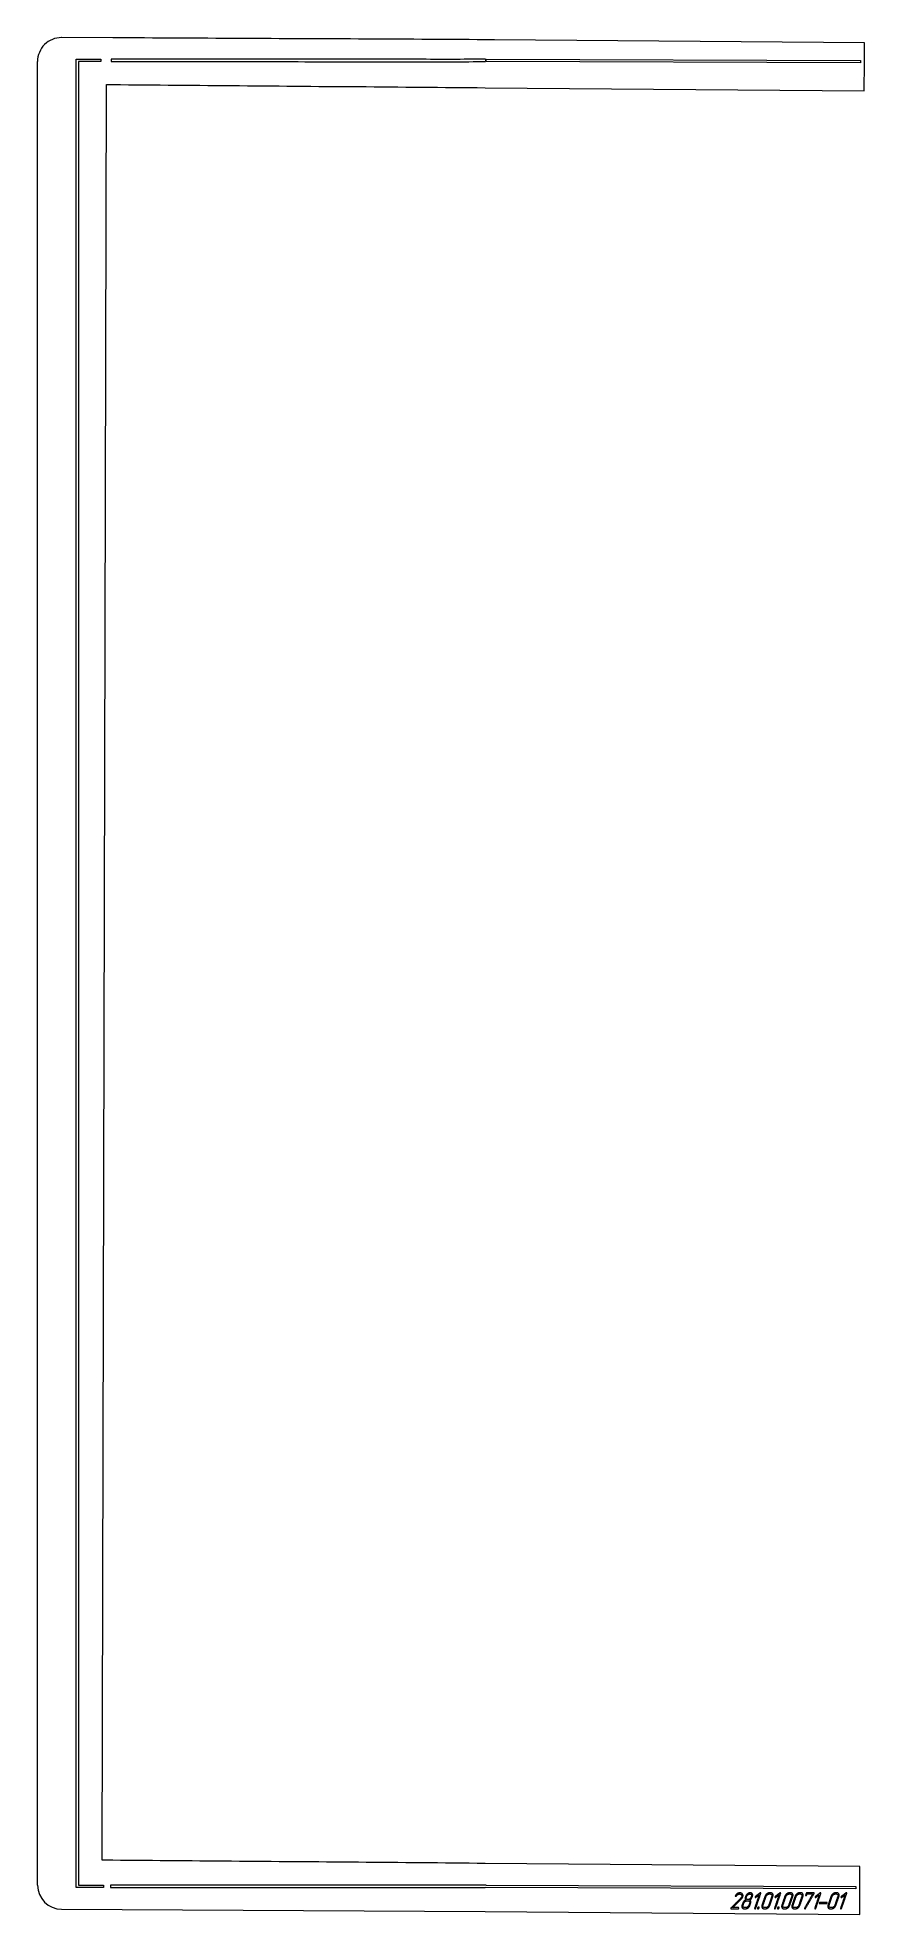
# Model space of a CAD drawing. Header units: millimetres. Extents: x 26 to 1060, y -4 to 2343.
import ezdxf

# ---------------------------------------------------------------- set-up
doc = ezdxf.new("R2010")
doc.units = ezdxf.units.MM
doc.linetypes.add('K5LT_BASIC', pattern=[0])
doc.layers.add('Engraving', color=7, linetype='Continuous')

msp = doc.modelspace()

# ---------------------------------------------------------------- linework, layer by layer
at = {"color": 143, "linetype": 'K5LT_BASIC', "lineweight": 15, "true_color": 0x33acca}
for p, q in [((120, 2342.5), (56.2, 2342.8)), ((129.9, 2342.4), (120, 2342.5)), ((120, 2342.5), (120, 2342.5)), ((130.1, 2342.4), (129.9, 2342.4)), ((129.9, 2342.4), (129.9, 2342.4)), ((139.8, 2342.4), (130.1, 2342.4)), ((149.7, 2342.3), (139.8, 2342.4)), ((139.8, 2342.4), (139.8, 2342.4)), ((149.7, 2342.3), (149.7, 2342.3)), ((159.6, 2342.3), (149.7, 2342.3)), ((169.5, 2342.2), (159.6, 2342.3)), ((159.6, 2342.3), (159.6, 2342.3)), ((169.5, 2342.2), (169.5, 2342.2)), ((179.4, 2342.2), (169.5, 2342.2)), ((189.3, 2342.1), (179.4, 2342.2)), ((179.4, 2342.2), (179.4, 2342.2)), ((189.4, 2342.1), (189.3, 2342.1)), ((199.2, 2342.1), (189.4, 2342.1)), ((199.3, 2342.1), (199.2, 2342.1)), ((209.1, 2342), (199.3, 2342.1)), ((209.2, 2342), (209.1, 2342)), ((219, 2342), (209.2, 2342)), ((219.1, 2342), (219, 2342)), ((228.9, 2341.9), (219.1, 2342)), ((229, 2341.9), (228.9, 2341.9)), ((238.8, 2341.9), (229, 2341.9)), ((238.9, 2341.9), (238.8, 2341.9)), ((248.7, 2341.8), (238.9, 2341.9)), ((248.8, 2341.8), (248.7, 2341.8)), ((258.6, 2341.8), (248.8, 2341.8)), ((258.7, 2341.8), (258.6, 2341.8)), ((268.5, 2341.7), (258.7, 2341.8)), ((268.6, 2341.7), (268.5, 2341.7)), ((278.4, 2341.7), (268.6, 2341.7)), ((278.5, 2341.7), (278.4, 2341.7)), ((288.3, 2341.6), (278.5, 2341.7)), ((288.4, 2341.6), (288.3, 2341.6)), ((298.2, 2341.6), (288.4, 2341.6)), ((298.3, 2341.6), (298.2, 2341.6)), ((308.1, 2341.5), (298.3, 2341.6)), ((308.2, 2341.5), (308.1, 2341.5)), ((318, 2341.5), (308.2, 2341.5)), ((318.1, 2341.5), (318, 2341.5)), ((327.9, 2341.4), (318.1, 2341.5)), ((328, 2341.4), (327.9, 2341.4)), ((337.8, 2341.4), (328, 2341.4)), ((337.9, 2341.4), (337.8, 2341.4)), ((347.7, 2341.3), (337.9, 2341.4)), ((347.8, 2341.3), (347.7, 2341.3)), ((357.6, 2341.3), (347.8, 2341.3)), ((357.7, 2341.3), (357.6, 2341.3)), ((367.5, 2341.2), (357.7, 2341.3)), ((367.6, 2341.2), (367.5, 2341.2)), ((377.5, 2341.2), (367.6, 2341.2)), ((377.5, 2341.2), (377.5, 2341.2)), ((387.4, 2341.1), (377.5, 2341.2)), ((397.3, 2341.1), (387.4, 2341.1)), ((387.4, 2341.1), (387.4, 2341.1)), ((407.2, 2341), (397.3, 2341.1)), ((397.3, 2341.1), (397.3, 2341.1)), ((407.2, 2341), (407.2, 2341)), ((417.1, 2341), (407.2, 2341)), ((427, 2340.9), (417.1, 2341)), ((417.1, 2341), (417.1, 2341)), ((436.9, 2340.9), (427, 2340.9)), ((427, 2340.9), (427, 2340.9)), ((436.9, 2340.9), (436.9, 2340.9)), ((446.8, 2340.8), (436.9, 2340.9)), ((446.8, 2340.8), (446.8, 2340.8)), ((456.7, 2340.8), (446.8, 2340.8)), ((466.6, 2340.7), (456.7, 2340.8)), ((456.7, 2340.8), (456.7, 2340.8)), ((476.5, 2340.7), (466.6, 2340.7)), ((466.6, 2340.7), (466.6, 2340.7)), ((486.4, 2340.6), (476.5, 2340.7)), ((476.5, 2340.7), (476.5, 2340.7)), ((496.3, 2340.6), (486.4, 2340.6)), ((486.4, 2340.6), (486.4, 2340.6)), ((506.2, 2340.5), (496.3, 2340.6)), ((496.3, 2340.6), (496.3, 2340.6)), ((516.1, 2340.5), (506.2, 2340.5)), ((506.2, 2340.5), (506.2, 2340.5)), ((516.1, 2340.5), (516.1, 2340.5)), ((526, 2340.4), (516.1, 2340.5)), ((526, 2340.4), (526, 2340.4)), ((535.9, 2340.3), (526, 2340.4)), ((545.8, 2340.3), (535.9, 2340.3)), ((535.9, 2340.3), (535.9, 2340.3)), ((555.7, 2340.2), (545.8, 2340.3)), ((545.8, 2340.3), (545.8, 2340.3)), ((555.7, 2340.2), (555.7, 2340.2)), ((565.6, 2340.2), (555.7, 2340.2)), ((575.5, 2340.1), (565.6, 2340.2)), ((565.6, 2340.2), (565.6, 2340.2)), ((585.4, 2340.1), (575.5, 2340.1)), ((575.5, 2340.1), (575.5, 2340.1)), ((597.3, 2340), (585.4, 2340.1)), ((585.4, 2340.1), (585.4, 2340.1)), ((1059.6, 2336.2), (597.3, 2340)), ((1059.5, 2311.2), (1059.6, 2336.2)), ((26, 32.1), (26, 2312.8)), ((1059.4, 2276.2), (1059.5, 2311.2)), ((106.7, 63.4), (112.1, 2284)), ((112.1, 2284), (120, 2284)), ((120, 2284), (120, 2284)), ((120, 2284), (129.9, 2283.9)), ((129.9, 2283.9), (129.9, 2283.9)), ((129.9, 2283.9), (139.8, 2283.8)), ((139.8, 2283.8), (149.7, 2283.7)), ((139.8, 2283.8), (139.8, 2283.8)), ((149.7, 2283.7), (159.6, 2283.6)), ((149.7, 2283.7), (149.7, 2283.7)), ((159.6, 2283.6), (159.6, 2283.6)), ((159.6, 2283.6), (169.5, 2283.6)), ((169.5, 2283.6), (169.5, 2283.6)), ((169.5, 2283.6), (179.4, 2283.5)), ((179.4, 2283.5), (179.4, 2283.5)), ((179.4, 2283.5), (189.3, 2283.4)), ((189.3, 2283.4), (189.4, 2283.4)), ((189.4, 2283.4), (199.2, 2283.3)), ((199.2, 2283.3), (199.3, 2283.3)), ((199.3, 2283.3), (209.1, 2283.2)), ((209.1, 2283.2), (209.2, 2283.2)), ((209.2, 2283.2), (219, 2283.2)), ((219, 2283.2), (219.1, 2283.2)), ((219.1, 2283.2), (228.9, 2283.1)), ((228.9, 2283.1), (229, 2283.1)), ((229, 2283.1), (238.8, 2283)), ((238.8, 2283), (238.9, 2283)), ((238.9, 2283), (248.7, 2282.9)), ((248.7, 2282.9), (248.8, 2282.9)), ((248.8, 2282.9), (258.6, 2282.8)), ((258.6, 2282.8), (258.7, 2282.8)), ((258.7, 2282.8), (268.5, 2282.7)), ((268.5, 2282.7), (268.6, 2282.7)), ((268.6, 2282.7), (278.4, 2282.7)), ((278.4, 2282.7), (278.5, 2282.7)), ((278.5, 2282.7), (288.3, 2282.6)), ((288.3, 2282.6), (288.4, 2282.6)), ((288.4, 2282.6), (298.2, 2282.5)), ((298.2, 2282.5), (298.3, 2282.5)), ((298.3, 2282.5), (308.1, 2282.4)), ((308.1, 2282.4), (308.2, 2282.4)), ((308.2, 2282.4), (318, 2282.3)), ((318, 2282.3), (318.1, 2282.3)), ((318.1, 2282.3), (327.9, 2282.3)), ((327.9, 2282.3), (328, 2282.3)), ((328, 2282.3), (337.8, 2282.2)), ((337.8, 2282.2), (337.9, 2282.2)), ((337.9, 2282.2), (347.7, 2282.1)), ((347.7, 2282.1), (347.8, 2282.1)), ((347.8, 2282.1), (357.6, 2282)), ((357.6, 2282), (357.7, 2282)), ((357.7, 2282), (367.5, 2281.9)), ((367.5, 2281.9), (367.6, 2281.9)), ((367.6, 2281.9), (377.5, 2281.8)), ((377.5, 2281.8), (377.5, 2281.8)), ((377.5, 2281.8), (387.4, 2281.8)), ((387.4, 2281.8), (387.4, 2281.8)), ((387.4, 2281.8), (397.3, 2281.7)), ((397.3, 2281.7), (397.3, 2281.7)), ((397.3, 2281.7), (407.2, 2281.6)), ((407.2, 2281.6), (407.2, 2281.6)), ((407.2, 2281.6), (417.1, 2281.5)), ((417.1, 2281.5), (427, 2281.4)), ((417.1, 2281.5), (417.1, 2281.5)), ((427, 2281.4), (427, 2281.4)), ((427, 2281.4), (436.9, 2281.4)), ((436.9, 2281.4), (436.9, 2281.4)), ((436.9, 2281.4), (446.8, 2281.3)), ((446.8, 2281.3), (446.8, 2281.3)), ((446.8, 2281.3), (456.7, 2281.2)), ((456.7, 2281.2), (466.6, 2281.1)), ((456.7, 2281.2), (456.7, 2281.2)), ((466.6, 2281.1), (476.5, 2281)), ((466.6, 2281.1), (466.6, 2281.1)), ((476.5, 2281), (476.5, 2281)), ((476.5, 2281), (486.4, 2280.9)), ((486.4, 2280.9), (486.4, 2280.9)), ((486.4, 2280.9), (496.3, 2280.9)), ((496.3, 2280.9), (496.3, 2280.9)), ((496.3, 2280.9), (506.2, 2280.8)), ((506.2, 2280.8), (506.2, 2280.8)), ((506.2, 2280.8), (516.1, 2280.7)), ((516.1, 2280.7), (516.1, 2280.7)), ((516.1, 2280.7), (526, 2280.6)), ((526, 2280.6), (526, 2280.6)), ((526, 2280.6), (535.9, 2280.5)), ((535.9, 2280.5), (545.8, 2280.5)), ((535.9, 2280.5), (535.9, 2280.5)), ((545.8, 2280.5), (545.8, 2280.5)), ((545.8, 2280.5), (555.7, 2280.4)), ((555.7, 2280.4), (555.7, 2280.4)), ((555.7, 2280.4), (565.6, 2280.3)), ((565.6, 2280.3), (565.6, 2280.3)), ((565.6, 2280.3), (575.5, 2280.2)), ((575.5, 2280.2), (585.4, 2280.1)), ((575.5, 2280.2), (575.5, 2280.2)), ((585.4, 2280.1), (585.4, 2280.1)), ((585.4, 2280.1), (1059.4, 2276.2)), ((120, 63.3), (106.7, 63.4)), ((120, 63.3), (120, 63.3)), ((129.9, 63.2), (120, 63.3)), ((139.8, 63.1), (129.9, 63.2)), ((129.9, 63.2), (129.9, 63.2)), ((139.8, 63.1), (139.8, 63.1)), ((149.7, 63.1), (139.8, 63.1)), ((149.7, 63.1), (149.7, 63.1)), ((159.6, 63), (149.7, 63.1)), ((169.5, 62.9), (159.6, 63)), ((159.6, 63), (159.6, 63)), ((169.5, 62.9), (169.5, 62.9)), ((179.4, 62.8), (169.5, 62.9)), ((179.4, 62.8), (179.4, 62.8)), ((189.3, 62.7), (179.4, 62.8)), ((189.4, 62.7), (189.3, 62.7)), ((199.2, 62.7), (189.4, 62.7)), ((199.3, 62.7), (199.2, 62.7)), ((209.1, 62.6), (199.3, 62.7)), ((209.2, 62.6), (209.1, 62.6)), ((219, 62.5), (209.2, 62.6)), ((219.1, 62.5), (219, 62.5)), ((228.9, 62.4), (219.1, 62.5)), ((229, 62.4), (228.9, 62.4)), ((238.8, 62.3), (229, 62.4)), ((238.9, 62.3), (238.8, 62.3)), ((248.7, 62.2), (238.9, 62.3)), ((248.8, 62.2), (248.7, 62.2)), ((258.6, 62.2), (248.8, 62.2)), ((258.7, 62.2), (258.6, 62.2)), ((268.5, 62.1), (258.7, 62.2)), ((268.6, 62.1), (268.5, 62.1)), ((278.4, 62), (268.6, 62.1)), ((278.5, 62), (278.4, 62)), ((288.3, 61.9), (278.5, 62)), ((288.4, 61.9), (288.3, 61.9)), ((298.2, 61.8), (288.4, 61.9)), ((298.3, 61.8), (298.2, 61.8)), ((308.1, 61.8), (298.3, 61.8)), ((308.2, 61.8), (308.1, 61.8)), ((318, 61.7), (308.2, 61.8)), ((318.1, 61.7), (318, 61.7)), ((327.9, 61.6), (318.1, 61.7)), ((328, 61.6), (327.9, 61.6)), ((337.8, 61.5), (328, 61.6)), ((337.9, 61.5), (337.8, 61.5)), ((347.7, 61.4), (337.9, 61.5)), ((347.8, 61.4), (347.7, 61.4)), ((357.6, 61.3), (347.8, 61.4)), ((357.7, 61.3), (357.6, 61.3)), ((367.5, 61.3), (357.7, 61.3)), ((367.6, 61.3), (367.5, 61.3)), ((377.5, 61.2), (367.6, 61.3)), ((387.4, 61.1), (377.5, 61.2)), ((377.5, 61.2), (377.5, 61.2)), ((387.4, 61.1), (387.4, 61.1)), ((397.3, 61), (387.4, 61.1)), ((407.2, 60.9), (397.3, 61)), ((397.3, 61), (397.3, 61)), ((417.1, 60.9), (407.2, 60.9)), ((407.2, 60.9), (407.2, 60.9)), ((427, 60.8), (417.1, 60.9)), ((417.1, 60.9), (417.1, 60.9)), ((427, 60.8), (427, 60.8)), ((436.9, 60.7), (427, 60.8)), ((446.8, 60.6), (436.9, 60.7)), ((436.9, 60.7), (436.9, 60.7)), ((446.8, 60.6), (446.8, 60.6)), ((456.7, 60.5), (446.8, 60.6)), ((466.6, 60.4), (456.7, 60.5)), ((456.7, 60.5), (456.7, 60.5)), ((476.5, 60.4), (466.6, 60.4)), ((466.6, 60.4), (466.6, 60.4)), ((476.5, 60.4), (476.5, 60.4)), ((486.4, 60.3), (476.5, 60.4)), ((496.3, 60.2), (486.4, 60.3)), ((486.4, 60.3), (486.4, 60.3)), ((496.3, 60.2), (496.3, 60.2)), ((506.2, 60.1), (496.3, 60.2)), ((516.1, 60), (506.2, 60.1)), ((506.2, 60.1), (506.2, 60.1)), ((516.1, 60), (516.1, 60)), ((526, 60), (516.1, 60)), ((526, 60), (526, 60)), ((535.9, 59.9), (526, 60)), ((535.9, 59.9), (535.9, 59.9)), ((545.8, 59.8), (535.9, 59.9)), ((555.7, 59.7), (545.8, 59.8)), ((545.8, 59.8), (545.8, 59.8)), ((555.7, 59.7), (555.7, 59.7)), ((565.6, 59.6), (555.7, 59.7)), ((565.6, 59.6), (565.6, 59.6)), ((575.5, 59.5), (565.6, 59.6)), ((585.4, 59.5), (575.5, 59.5)), ((575.5, 59.5), (575.5, 59.5)), ((1054, 55.6), (585.4, 59.5)), ((585.4, 59.5), (585.4, 59.5)), ((1054, 27.6), (1054, 55.6)), ((1053.9, -4.4), (1054, 27.6)), ((56, 2.1), (585.4, -0.5)), ((585.4, -0.5), (1053.9, -4.4))]:
    msp.add_line(p, q, dxfattribs=at)
for centre, major_axis, ratio, start_param, end_param in [((56, 2312.8), (0, -30), 0.999999, 3.136501, 4.712389), ((56.1, 32.2), (0.1, 30), 1, 1.575663, 3.140832)]:
    msp.add_ellipse(centre, major_axis=major_axis, ratio=ratio, start_param=start_param, end_param=end_param, dxfattribs=at)
at = {"layer": 'Engraving', "color": 143, "linetype": 'K5LT_BASIC', "lineweight": 15, "true_color": 0x33acca}
for p, q in [((74.1, 2315.7), (105, 2315.7)), ((74.1, 29.2), (74.1, 2315.7)), ((77.1, 2312.7), (77.1, 32.2)), ((105, 2312.7), (77.1, 2312.7)), ((105, 2315.7), (105, 2312.7)), ((117.9, 2315.7), (117.9, 2312.7)), ((585.9, 2315.7), (586.1, 2312.7)), ((586.8, 2312.7), (586.8, 2315.7)), ((586.8, 2315.7), (1054.5, 2314.2)), ((1054.5, 2311.2), (586.8, 2312.7)), ((1054.5, 2314.2), (1054.5, 2311.2)), ((108.3, 29.2), (74.1, 29.2)), ((77.1, 32.2), (108.3, 32.2)), ((108.3, 32.2), (108.3, 29.2)), ((117.3, 32.2), (117.3, 29.2)), ((1049, 27.6), (585.5, 29.1)), ((586.9, 32.1), (1049, 30.6)), ((1049, 30.6), (1049, 27.6))]:
    msp.add_line(p, q, dxfattribs=at)
for points, degree, knots in [([(585.9, 2315.7), (557.6, 2315.5), (510.7, 2315.6), (442.9, 2315.6), (384.6, 2315.6), (327.4, 2315.7), (273.5, 2315.7), (204, 2315.7), (152.1, 2315.7), (117.9, 2315.7)], 3, [0, 0, 0, 0, 1.630194, 2.706358, 3.912647, 4.991696, 6.007564, 7.023139, 9, 9, 9, 9]), ([(117.9, 2312.7), (147.7, 2312.7), (197.7, 2312.7), (267.4, 2312.7), (329.3, 2312.7), (390.6, 2312.6), (449.4, 2312.6), (499.9, 2312.6), (544.7, 2312.5), (572.2, 2312.7), (586.1, 2312.7)], 3, [0, 0, 0, 0, 1.913796, 3.199133, 4.467659, 5.877818, 7.130183, 8.23358, 9.109866, 10, 10, 10, 10]), ([(586.9, 32.1), (568.8, 32.1), (541.4, 32.1), (501.8, 32.1), (468.3, 32.1), (433.1, 32.1), (400.6, 32.1), (371.4, 32.1), (343.9, 32.1), (317.5, 32.1), (292.2, 32.1), (269.6, 32.1), (248.7, 32.2), (228.9, 32.2), (209.1, 32.2), (189.3, 32.2), (169.5, 32.2), (145.5, 32.2), (128.1, 32.2), (117.3, 32.2)], 3, [0, 0, 0, 0, 2.197048, 3.332445, 4.800769, 6.269708, 7.605107, 8.740504, 9.80944, 10.944837, 11.946694, 12.881474, 13.682097, 14.482721, 15.283345, 16.0852, 16.88644, 17.687679, 19, 19, 19, 19]), ([(117.3, 29.2), (130.3, 29.2), (150.5, 29.2), (177.2, 29.2), (198.7, 29.2), (225.1, 29.2), (258.1, 29.2), (296.6, 29.1), (338.4, 29.1), (384.1, 29.1), (435.8, 29.1), (486.6, 29.1), (537.2, 29.1), (568.6, 29.1), (585.5, 29.1)], 3, [0, 0, 0, 0, 1.167733, 1.809009, 2.400711, 3.091561, 4.177183, 5.361952, 6.545812, 7.927512, 9.457024, 11.184377, 12.485441, 14, 14, 14, 14]), ([(901.6, 2.7), (897.3, 2.7), (893.1, 2.7), (892.8, 2.7), (892.7, 2.9), (892.6, 3.2), (892.7, 3.5), (892.7, 3.7), (892.9, 3.8), (898.8, 9.7), (904.7, 15.6), (904.9, 15.9), (905.2, 16.2), (905.4, 16.4), (905.6, 16.7), (905.9, 17.2), (906.1, 17.7), (906.6, 19.2), (905.7, 20.2), (905.4, 20.6), (904.8, 20.9), (904.2, 21.2), (903.5, 21.2), (902.5, 21.2), (901.5, 20.6), (900.4, 20.1), (899.5, 18.7), (899.3, 18.5), (899.1, 18.4), (898.9, 18.3), (898.7, 18.3), (898.4, 18.3), (898.2, 18.5), (898.1, 18.7), (898.2, 19), (898.2, 19.1), (898.3, 19.2), (899.5, 21), (901, 21.8), (902.4, 22.6), (903.9, 22.6), (905.9, 22.6), (907.1, 21.2), (908.2, 19.8), (907.6, 17.7), (907.3, 17), (906.9, 16.4), (906.4, 15.7), (905.6, 14.8), (900.3, 9.5), (894.9, 4.1), (898.5, 4.1), (902.1, 4.1), (902.3, 4.1), (902.5, 3.9), (902.6, 3.7), (902.5, 3.4), (902.5, 3.2), (902.2, 2.9), (901.9, 2.7), (901.6, 2.7)], 2, [0, 0, 0, 3.047826, 3.047826, 3.226196, 3.226196, 3.425035, 3.425035, 3.570989, 3.570989, 9.561221, 9.561221, 9.825724, 9.825724, 10.050668, 10.050668, 10.473601, 10.473601, 11.396415, 11.396415, 11.832946, 11.832946, 12.317549, 12.317549, 13.072233, 13.072233, 14.062635, 14.062635, 14.240973, 14.240973, 14.40613, 14.40613, 14.588981, 14.588981, 14.779051, 14.779051, 14.881829, 14.881829, 16.249197, 16.249197, 17.325971, 17.325971, 18.610175, 18.610175, 19.935785, 19.935785, 20.483021, 20.483021, 21.195978, 21.195978, 26.62229, 26.62229, 29.191003, 29.191003, 29.365522, 29.365522, 29.547183, 29.547183, 29.763638, 29.763638, 30, 30, 30]), ([(916.5, 7), (915.9, 5.2), (914.2, 3.9), (912.5, 2.7), (910.8, 2.7), (910.1, 2.7), (909.3, 2.7), (907.7, 2.7), (906.8, 3.9), (905.9, 5.2), (906.5, 7), (907, 8.4), (907.5, 9.8), (907.9, 10.9), (908.8, 11.9), (909.7, 12.9), (911.1, 13.6), (910.6, 14.2), (910.4, 15), (910.3, 15.9), (910.6, 16.9), (910.9, 17.6), (911.1, 18.4), (911.7, 20), (913.4, 21.4), (914.2, 22), (915.1, 22.3), (915.5, 22.4), (915.9, 22.5), (916.1, 22.6), (916.4, 22.6), (916.6, 22.6), (916.8, 22.6), (918.6, 22.6), (919.4, 21.4), (919.9, 20.8), (919.9, 20), (919.9, 19.6), (919.9, 19.2), (919.8, 19), (919.8, 18.8), (919.7, 18.6), (919.6, 18.4), (919.4, 17.6), (919.1, 16.9), (918.8, 15.9), (918.1, 15.1), (917.5, 14.3), (916.4, 13.6), (917.3, 13.1), (917.6, 12.1), (917.9, 11), (917.4, 9.8), (917, 8.4), (916.5, 7)], 2, [0, 0, 0, 1.873598, 1.873598, 3.69261, 3.69261, 4.386884, 4.386884, 5.818535, 5.818535, 7.364988, 7.364988, 8.831065, 8.831065, 10.043454, 10.043454, 11.431214, 11.431214, 12.22177, 12.22177, 13.14885, 13.14885, 13.899491, 13.899491, 15.762312, 15.762312, 16.708293, 16.708293, 17.125443, 17.125443, 17.362221, 17.362221, 17.577677, 17.577677, 19.055802, 19.055802, 19.771228, 19.771228, 20.139764, 20.139764, 20.365597, 20.365597, 20.592941, 20.592941, 21.340886, 21.340886, 22.373032, 22.373032, 23.469845, 23.469845, 24.415003, 24.415003, 25.533412, 25.533412, 27, 27, 27]), ([(915.1, 7), (915.5, 8.4), (916, 9.8), (916.4, 11), (915.9, 11.8), (915.4, 12.6), (914.1, 12.6), (913.4, 12.6), (912.7, 12.6), (911.5, 12.6), (910.4, 11.8), (909.3, 11), (908.9, 9.8), (908.4, 8.4), (908, 7), (907.6, 5.8), (908.1, 5), (908.7, 4.1), (909.8, 4.1), (910.5, 4.1), (911.3, 4.1), (912.4, 4.1), (913.5, 5), (914.7, 5.8), (915.1, 7)], 2, [0, 0, 0, 1.329406, 1.329406, 2.254108, 2.254108, 3.148824, 3.148824, 3.778355, 3.778355, 4.877538, 4.877538, 6.009386, 6.009386, 7.338792, 7.338792, 8.260968, 8.260968, 9.137189, 9.137189, 9.766721, 9.766721, 10.866842, 10.866842, 12, 12, 12]), ([(917.7, 16.9), (918, 17.6), (918.2, 18.3), (918.6, 19.5), (918.1, 20.4), (917.5, 21.2), (916.4, 21.2), (915.2, 21.2), (914.1, 20.4), (912.9, 19.5), (912.5, 18.3), (912.3, 17.6), (912, 16.9), (911.6, 15.7), (912.2, 14.9), (912.7, 14.1), (913.9, 14.1), (915.1, 14.1), (916.2, 14.9), (917.3, 15.7), (917.7, 16.9)], 2, [0, 0, 0, 0.718951, 0.718951, 1.697337, 1.697337, 2.634709, 2.634709, 3.797866, 3.797866, 5.000561, 5.000561, 5.719512, 5.719512, 6.697901, 6.697901, 7.635273, 7.635273, 8.789173, 8.789173, 10, 10, 10]), ([(923.7, 3.4), (923.6, 3.1), (923.3, 2.9), (923.1, 2.7), (922.8, 2.7), (922.6, 2.7), (922.3, 2.9), (922.2, 3), (922.3, 3.4), (925.1, 11.8), (928, 20.2), (925.9, 18.7), (923.9, 17.1), (923.6, 16.9), (923.4, 16.9), (923.1, 16.9), (922.9, 17.1), (922.8, 17.3), (922.9, 17.6), (922.9, 17.8), (923.3, 18.1), (926.1, 20.3), (929, 22.4), (929.2, 22.6), (929.5, 22.6), (929.8, 22.6), (929.9, 22.4), (930.1, 22.2), (930, 21.9), (926.9, 12.7), (923.7, 3.4)], 2, [0, 0, 0, 0.181151, 0.181151, 0.343934, 0.343934, 0.472146, 0.472146, 0.625059, 0.625059, 5.39951, 5.39951, 6.773407, 6.773407, 6.936544, 6.936544, 7.074093, 7.074093, 7.217588, 7.217588, 7.383484, 7.383484, 9.302301, 9.302301, 9.462957, 9.462957, 9.596849, 9.596849, 9.739807, 9.739807, 15, 15, 15]), ([(927.3, 4.8), (927.7, 4.8), (927.9, 4.5), (928.2, 4.2), (928, 3.8), (927.9, 3.4), (927.5, 3), (927.1, 2.7), (926.6, 2.7), (926.1, 2.7), (925.9, 3), (925.8, 3.3), (925.9, 3.8), (926, 4), (926.4, 4.4), (926.8, 4.8), (927.3, 4.8)], 2, [0, 0, 0, 0.855828, 0.855828, 1.74556, 1.74556, 2.805969, 2.805969, 3.96496, 3.96496, 4.876932, 4.876932, 5.801755, 5.801755, 6.76801, 6.76801, 8, 8, 8]), ([(941.4, 7), (940.8, 5.2), (939.1, 4), (937.4, 2.7), (935.6, 2.7), (934.9, 2.7), (934.2, 2.7), (932.6, 2.7), (931.7, 3.9), (930.8, 5.2), (931.4, 7), (933.3, 12.7), (935.3, 18.3), (935.8, 20), (937.5, 21.3), (939.2, 22.6), (941, 22.6), (941.7, 22.6), (942.4, 22.6), (944.2, 22.6), (945, 21.4), (945.8, 20.1), (945.2, 18.3), (943.3, 12.7), (941.4, 7)], 2, [0, 0, 0, 0.846521, 0.846521, 1.674424, 1.674424, 1.989042, 1.989042, 2.637777, 2.637777, 3.338641, 3.338641, 5.996422, 5.996422, 6.83575, 6.83575, 7.667338, 7.667338, 7.981955, 7.981955, 8.645972, 8.645972, 9.342219, 9.342219, 12, 12, 12]), ([(939.9, 7), (941.9, 12.7), (943.8, 18.3), (944.2, 19.5), (943.7, 20.3), (943.1, 21.2), (941.9, 21.2), (941.2, 21.2), (940.5, 21.2), (939.3, 21.2), (938.2, 20.3), (937.1, 19.5), (936.7, 18.3), (934.8, 12.7), (932.8, 7), (932.4, 5.8), (933, 5), (933.6, 4.1), (934.7, 4.1), (935.4, 4.1), (936.1, 4.1), (937.3, 4.1), (938.4, 4.9), (939.5, 5.7), (939.9, 7)], 2, [0, 0, 0, 3.194824, 3.194824, 3.749556, 3.749556, 4.284872, 4.284872, 4.662943, 4.662943, 5.32312, 5.32312, 6.003067, 6.003067, 9.197891, 9.197891, 9.751896, 9.751896, 10.278148, 10.278148, 10.656218, 10.656218, 11.310094, 11.310094, 12, 12, 12]), ([(948.6, 3.4), (948.5, 3.1), (948.2, 2.9), (947.9, 2.7), (947.6, 2.7), (947.5, 2.7), (947.2, 2.9), (947, 3), (947.2, 3.4), (950, 11.8), (952.9, 20.2), (950.8, 18.7), (948.8, 17.1), (948.5, 16.9), (948.2, 16.9), (947.9, 16.9), (947.8, 17.1), (947.6, 17.3), (947.7, 17.6), (947.8, 17.8), (948.1, 18.1), (951, 20.3), (953.8, 22.4), (954.1, 22.6), (954.4, 22.6), (954.7, 22.6), (954.8, 22.4), (955, 22.2), (954.9, 21.9), (951.7, 12.7), (948.6, 3.4)], 2, [0, 0, 0, 0.181151, 0.181151, 0.343934, 0.343934, 0.472146, 0.472146, 0.625059, 0.625059, 5.39951, 5.39951, 6.773407, 6.773407, 6.936544, 6.936544, 7.074093, 7.074093, 7.217588, 7.217588, 7.383484, 7.383484, 9.302301, 9.302301, 9.462957, 9.462957, 9.596849, 9.596849, 9.739807, 9.739807, 15, 15, 15]), ([(952.2, 4.8), (952.6, 4.8), (952.8, 4.5), (953, 4.2), (952.9, 3.8), (952.8, 3.4), (952.4, 3), (952, 2.7), (951.5, 2.7), (951, 2.7), (950.8, 3), (950.6, 3.3), (950.8, 3.8), (950.9, 4), (951.3, 4.4), (951.7, 4.8), (952.2, 4.8)], 2, [0, 0, 0, 0.855828, 0.855828, 1.74556, 1.74556, 2.805969, 2.805969, 3.96496, 3.96496, 4.876932, 4.876932, 5.801755, 5.801755, 6.76801, 6.76801, 8, 8, 8]), ([(966.2, 7), (965.6, 5.2), (964, 4), (962.3, 2.7), (960.5, 2.7), (959.8, 2.7), (959.1, 2.7), (957.5, 2.7), (956.6, 3.9), (955.7, 5.2), (956.3, 7), (958.2, 12.7), (960.1, 18.3), (960.7, 20), (962.4, 21.3), (964.1, 22.6), (965.9, 22.6), (966.6, 22.6), (967.3, 22.6), (969, 22.6), (969.9, 21.4), (970.7, 20.1), (970.1, 18.3), (968.2, 12.7), (966.2, 7)], 2, [0, 0, 0, 0.846521, 0.846521, 1.674424, 1.674424, 1.989042, 1.989042, 2.637777, 2.637777, 3.338641, 3.338641, 5.996422, 5.996422, 6.83575, 6.83575, 7.667338, 7.667338, 7.981955, 7.981955, 8.645972, 8.645972, 9.342219, 9.342219, 12, 12, 12]), ([(964.8, 7), (966.7, 12.7), (968.7, 18.3), (969.1, 19.5), (968.5, 20.3), (968, 21.2), (966.8, 21.2), (966.1, 21.2), (965.4, 21.2), (964.2, 21.2), (963.1, 20.3), (962, 19.5), (961.6, 18.3), (959.6, 12.7), (957.7, 7), (957.3, 5.8), (957.9, 5), (958.5, 4.1), (959.6, 4.1), (960.3, 4.1), (961, 4.1), (962.1, 4.1), (963.3, 4.9), (964.4, 5.7), (964.8, 7)], 2, [0, 0, 0, 3.194824, 3.194824, 3.749556, 3.749556, 4.284872, 4.284872, 4.662943, 4.662943, 5.32312, 5.32312, 6.003067, 6.003067, 9.197891, 9.197891, 9.751896, 9.751896, 10.278148, 10.278148, 10.656218, 10.656218, 11.310094, 11.310094, 12, 12, 12]), ([(978.9, 7), (978.3, 5.2), (976.7, 4), (975, 2.7), (973.2, 2.7), (972.5, 2.7), (971.8, 2.7), (970.2, 2.7), (969.3, 3.9), (968.4, 5.2), (969, 7), (970.9, 12.7), (972.8, 18.3), (973.4, 20), (975.1, 21.3), (976.8, 22.6), (978.6, 22.6), (979.3, 22.6), (980, 22.6), (981.7, 22.6), (982.6, 21.4), (983.4, 20.1), (982.8, 18.3), (980.9, 12.7), (978.9, 7)], 2, [0, 0, 0, 0.846521, 0.846521, 1.674424, 1.674424, 1.989042, 1.989042, 2.637777, 2.637777, 3.338641, 3.338641, 5.996422, 5.996422, 6.83575, 6.83575, 7.667338, 7.667338, 7.981955, 7.981955, 8.645972, 8.645972, 9.342219, 9.342219, 12, 12, 12]), ([(977.5, 7), (979.4, 12.7), (981.4, 18.3), (981.8, 19.5), (981.2, 20.3), (980.7, 21.2), (979.5, 21.2), (978.8, 21.2), (978.1, 21.2), (976.9, 21.2), (975.8, 20.3), (974.7, 19.5), (974.3, 18.3), (972.3, 12.7), (970.4, 7), (970, 5.8), (970.6, 5), (971.2, 4.1), (972.3, 4.1), (973, 4.1), (973.7, 4.1), (974.8, 4.1), (976, 4.9), (977.1, 5.7), (977.5, 7)], 2, [0, 0, 0, 3.194824, 3.194824, 3.749556, 3.749556, 4.284872, 4.284872, 4.662943, 4.662943, 5.32312, 5.32312, 6.003067, 6.003067, 9.197891, 9.197891, 9.751896, 9.751896, 10.278148, 10.278148, 10.656218, 10.656218, 11.310094, 11.310094, 12, 12, 12]), ([(996.6, 21.7), (991.4, 12.5), (986.1, 3.3), (986, 3.2), (985.7, 2.8), (985.4, 2.8), (985.2, 2.7), (985, 2.7), (984.8, 2.9), (984.6, 3.1), (984.7, 3.4), (984.7, 3.5), (984.8, 3.6), (989.8, 12.4), (994.9, 21.2), (991.4, 21.2), (987.9, 21.2), (987.7, 20.5), (987.4, 19.8), (987.3, 19.4), (987.1, 19.2), (986.8, 19.1), (986.5, 19.1), (986.4, 19.1), (986.1, 19.2), (985.9, 19.4), (986, 19.8), (986.4, 20.8), (986.7, 21.9), (987, 22.6), (987.7, 22.6), (992, 22.6), (996.2, 22.6), (996.6, 22.6), (996.7, 22.4), (996.8, 22.2), (996.7, 21.9), (996.7, 21.8), (996.6, 21.7)], 2, [0, 0, 0, 5.953157, 5.953157, 6.113276, 6.113276, 6.251888, 6.251888, 6.390451, 6.390451, 6.541705, 6.541705, 6.59934, 6.59934, 12.273025, 12.273025, 14.212009, 14.212009, 14.627581, 14.627581, 14.815537, 14.815537, 14.984487, 14.984487, 15.117563, 15.117563, 15.276328, 15.276328, 15.902294, 15.902294, 16.260943, 16.260943, 18.649985, 18.649985, 18.79436, 18.79436, 18.934022, 18.934022, 19, 19, 19]), ([(998.9, 3.4), (998.7, 3.1), (998.5, 2.9), (998.2, 2.7), (997.9, 2.7), (997.8, 2.7), (997.5, 2.9), (997.3, 3), (997.4, 3.4), (1000.3, 11.8), (1003.1, 20.2), (1001.1, 18.7), (999.1, 17.1), (998.8, 16.9), (998.5, 16.9), (998.2, 16.9), (998.1, 17.1), (997.9, 17.3), (998, 17.6), (998.1, 17.8), (998.4, 18.1), (1001.2, 20.3), (1004.1, 22.4), (1004.4, 22.6), (1004.6, 22.6), (1004.9, 22.6), (1005.1, 22.4), (1005.2, 22.2), (1005.1, 21.9), (1002, 12.7), (998.9, 3.4)], 2, [0, 0, 0, 0.181151, 0.181151, 0.343934, 0.343934, 0.472146, 0.472146, 0.625059, 0.625059, 5.39951, 5.39951, 6.773407, 6.773407, 6.936544, 6.936544, 7.074093, 7.074093, 7.217588, 7.217588, 7.383484, 7.383484, 9.302301, 9.302301, 9.462957, 9.462957, 9.596849, 9.596849, 9.739807, 9.739807, 15, 15, 15]), ([(1012.1, 9.1), (1007.8, 9.1), (1003.6, 9.1), (1003.2, 9.1), (1003.1, 9.3), (1003, 9.5), (1003.1, 9.8), (1003.2, 10), (1003.4, 10.2), (1003.7, 10.5), (1004.1, 10.5), (1008.3, 10.5), (1012.6, 10.5), (1012.8, 10.5), (1013, 10.3), (1013.1, 10.1), (1013, 9.8), (1013, 9.6), (1012.7, 9.3), (1012.4, 9.1), (1012.1, 9.1)], 2, [0, 0, 0, 3.94619, 3.94619, 4.18756, 4.18756, 4.430856, 4.430856, 4.683549, 4.683549, 5.009861, 5.009861, 8.956051, 8.956051, 9.181245, 9.181245, 9.415662, 9.415662, 9.694987, 9.694987, 10, 10, 10]), ([(1023.9, 7), (1023.3, 5.2), (1021.6, 4), (1020, 2.7), (1018.2, 2.7), (1017.5, 2.7), (1016.8, 2.7), (1015.1, 2.7), (1014.2, 3.9), (1013.3, 5.2), (1014, 7), (1015.9, 12.7), (1017.8, 18.3), (1018.4, 20), (1020.1, 21.3), (1021.7, 22.6), (1023.5, 22.6), (1024.2, 22.6), (1025, 22.6), (1026.7, 22.6), (1027.5, 21.4), (1028.4, 20.1), (1027.8, 18.3), (1025.8, 12.7), (1023.9, 7)], 2, [0, 0, 0, 0.846521, 0.846521, 1.674424, 1.674424, 1.989042, 1.989042, 2.637777, 2.637777, 3.338641, 3.338641, 5.996422, 5.996422, 6.83575, 6.83575, 7.667338, 7.667338, 7.981955, 7.981955, 8.645972, 8.645972, 9.342219, 9.342219, 12, 12, 12]), ([(1022.5, 7), (1024.4, 12.7), (1026.4, 18.3), (1026.8, 19.5), (1026.2, 20.3), (1025.6, 21.2), (1024.5, 21.2), (1023.8, 21.2), (1023, 21.2), (1021.9, 21.2), (1020.8, 20.3), (1019.6, 19.5), (1019.2, 18.3), (1017.3, 12.7), (1015.4, 7), (1015, 5.8), (1015.6, 5), (1016.1, 4.1), (1017.3, 4.1), (1018, 4.1), (1018.7, 4.1), (1019.8, 4.1), (1021, 4.9), (1022.1, 5.7), (1022.5, 7)], 2, [0, 0, 0, 3.194824, 3.194824, 3.749556, 3.749556, 4.284872, 4.284872, 4.662943, 4.662943, 5.32312, 5.32312, 6.003067, 6.003067, 9.197891, 9.197891, 9.751896, 9.751896, 10.278148, 10.278148, 10.656218, 10.656218, 11.310094, 11.310094, 12, 12, 12]), ([(1031.1, 3.4), (1031, 3.1), (1030.8, 2.9), (1030.5, 2.7), (1030.2, 2.7), (1030.1, 2.7), (1029.7, 2.9), (1029.6, 3), (1029.7, 3.4), (1032.6, 11.8), (1035.4, 20.2), (1033.4, 18.7), (1031.3, 17.1), (1031, 16.9), (1030.8, 16.9), (1030.5, 16.9), (1030.3, 17.1), (1030.2, 17.3), (1030.3, 17.6), (1030.3, 17.8), (1030.7, 18.1), (1033.5, 20.3), (1036.4, 22.4), (1036.6, 22.6), (1036.9, 22.6), (1037.2, 22.6), (1037.4, 22.4), (1037.5, 22.2), (1037.4, 21.9), (1034.3, 12.7), (1031.1, 3.4)], 2, [0, 0, 0, 0.181151, 0.181151, 0.343934, 0.343934, 0.472146, 0.472146, 0.625059, 0.625059, 5.39951, 5.39951, 6.773407, 6.773407, 6.936544, 6.936544, 7.074093, 7.074093, 7.217588, 7.217588, 7.383484, 7.383484, 9.302301, 9.302301, 9.462957, 9.462957, 9.596849, 9.596849, 9.739807, 9.739807, 15, 15, 15])]:
    msp.add_open_spline(points, degree=degree, knots=knots, dxfattribs=at)

doc.saveas('drawing.dxf')
